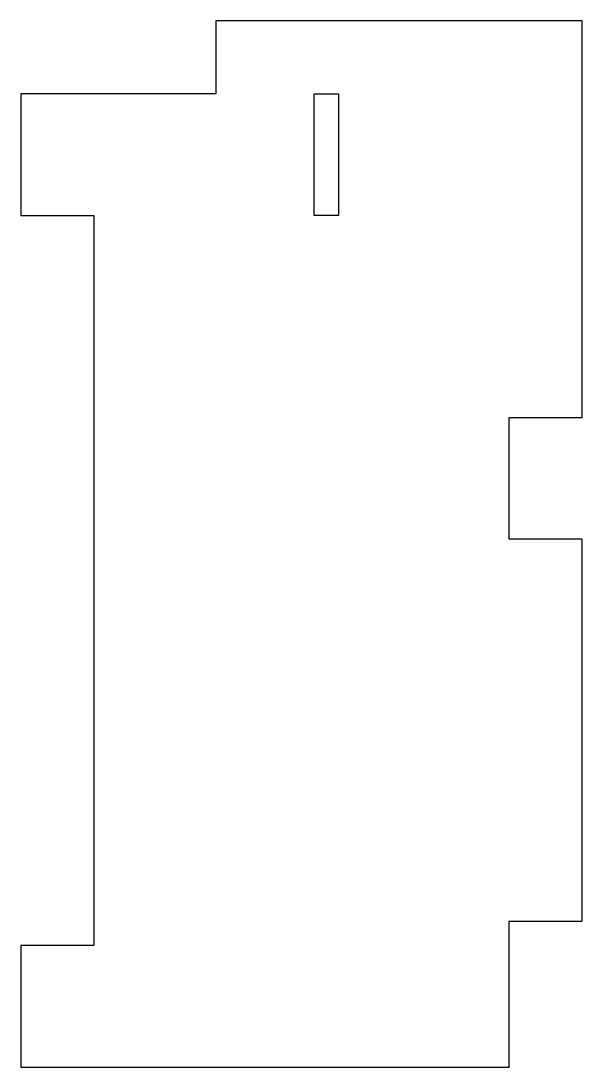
# Model space of a CAD drawing. Header units: millimetres. Extents: x -20.1 to 3, y -40 to 3.
import ezdxf

# ---------------------------------------------------------------- set-up
doc = ezdxf.new("R2010")
doc.units = ezdxf.units.MM

msp = doc.modelspace()

# ---------------------------------------------------------------- linework, layer by layer
for points in [[(-12.05, 3), (-12.05, 0), (-20.05, 0), (-20.05, -5), (-17.05, -5), (-17.05, -35), (-20.05, -35), (-20.05, -40), (0, -40), (0, -34), (3, -34), (3, -18.3), (0, -18.3), (0, -13.3), (3, -13.3), (3, 3)], [(-8, 0), (-7, 0), (-7, -5), (-8, -5)]]:
    msp.add_lwpolyline(points, close=True)

doc.saveas('drawing.dxf')
